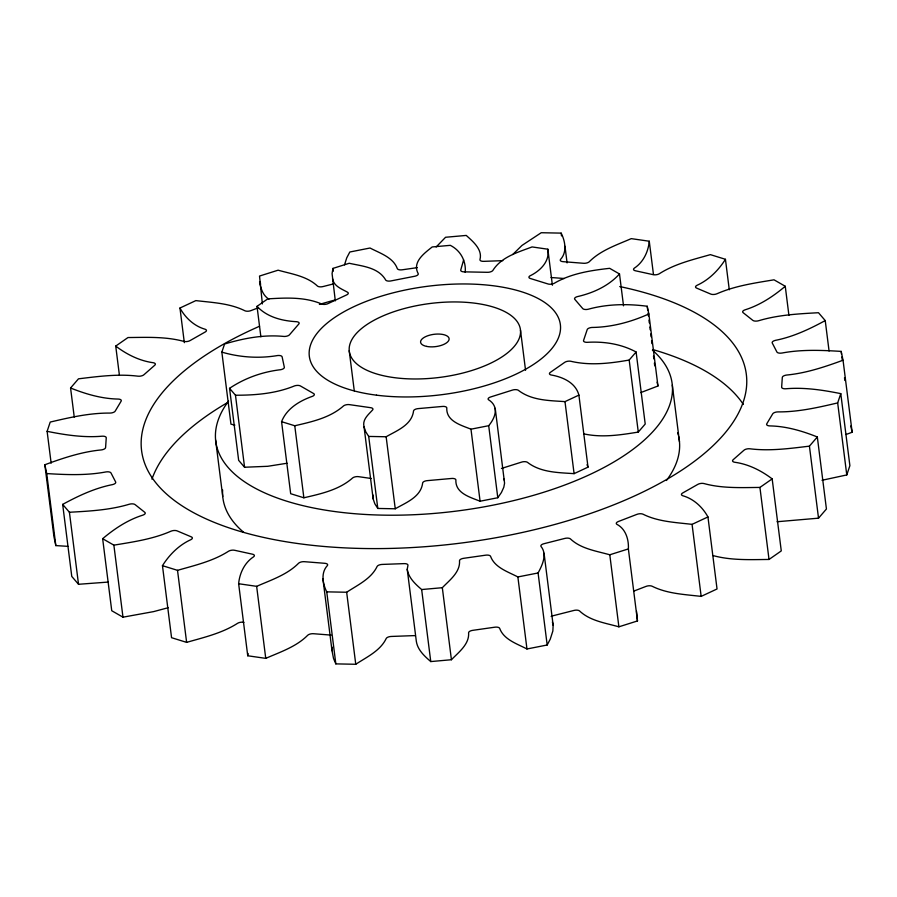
<?xml version="1.0" encoding="UTF-8"?>
<svg xmlns="http://www.w3.org/2000/svg" width="897" height="897" viewBox="0 0 897 897"><rect width="100%" height="100%" fill="white"/><g stroke="black" fill="none" stroke-linecap="round" stroke-linejoin="round"><path stroke-width="1.35" d="M512.714 254.535L521.964 245.442L541.239 232.727L561.163 233.119C565.2 241.158 567.252 252.225 560.502 259.446A4.519 1.951 -7.2 0 0 563.193 261.677L583.353 263.27A4.519 1.951 -7.2 0 0 589.318 261.711C600.721 250.229 616.721 244.982 631.253 238.636L649.26 241.226C648.329 251.754 643.295 262.305 634.269 268.192A4.519 1.951 -7.2 0 0 635.502 270.793L653.083 274.65A4.519 1.951 -7.2 0 0 659.396 273.708C674.791 263.83 692.989 259.614 710.379 254.636L725.438 259.3C718.508 270.277 708.91 279.931 696.969 285.336A4.519 1.951 -7.2 0 0 696.689 288.139L710.659 294.037A4.519 1.951 -7.2 0 0 716.95 293.768C734.979 285.829 754.725 283.015 774.021 279.819L785.256 286.266C773.326 296.335 759.983 305.182 744.97 309.857A4.519 1.951 -7.2 0 0 743.176 312.705L752.74 320.307A4.519 1.951 -7.2 0 0 758.638 320.734C778.002 314.903 798.397 313.815 818.479 312.717L825.229 320.577C809.554 329.121 793.105 336.857 775.479 340.344A4.519 1.951 -7.2 0 0 772.283 343.069L776.869 351.938A4.519 1.951 -7.2 0 0 782.038 353.026C801.514 349.348 821.495 350.189 841.173 351.4L843.045 360.224C824.825 366.895 806.145 373.174 786.725 375.036A4.519 1.951 -7.2 0 0 782.307 377.48L781.657 387.089A4.519 1.951 -7.2 0 0 785.783 388.771C804.228 387.179 822.74 390.004 840.781 393.637L837.675 402.91C818.12 407.496 798.24 412.059 778.035 411.891A4.519 1.951 -7.2 0 0 772.665 413.921L766.812 423.72A4.519 1.951 -7.2 0 0 769.671 425.907C786.12 426.187 802.153 430.908 817.324 436.974L809.419 446.145C789.741 448.522 769.738 451.258 749.937 448.792A4.519 1.951 -7.2 0 0 743.916 450.272L733.197 459.69A4.519 1.951 -7.2 0 0 734.632 462.247C748.401 464.108 761.194 470.555 772.171 478.886L759.927 487.43C741.303 487.587 722.197 488.54 704.067 483.573A4.519 1.951 -7.2 0 0 697.743 484.425L682.785 492.924A4.519 1.951 -7.2 0 0 682.684 495.705C693.65 498.81 702.553 507.085 707.946 516.941L692.069 524.364C675.587 522.413 658.174 521.751 643.071 514.228A4.519 1.951 -7.2 0 0 636.814 514.407L618.482 521.471A4.519 1.951 -7.2 0 0 616.878 524.319C625.714 528.882 628.909 539.579 628.371 548.919L609.792 554.783C596.359 550.993 581.021 548.874 570.492 538.962A4.519 1.951 -7.2 0 0 564.673 538.458L544.042 543.694A4.519 1.951 -7.2 0 0 541.014 546.441C547.518 554.301 542.248 565.256 538.088 572.97L547.181 644.999L526.965 648.98C517.154 643.822 503.822 639.696 499.674 628.382A4.519 1.951 -7.2 0 0 494.617 627.227L472.887 630.322A4.519 1.951 -7.2 0 0 468.604 632.811C469.49 644.237 458.558 652.287 451.426 659.732L430.762 661.571C424.505 656.178 417.587 649.888 416.331 641.31L407.227 569.281L407.944 565.379A4.519 1.951 -7.2 0 0 403.953 563.63L382.38 564.415A4.519 1.951 -7.2 0 0 377.099 566.489C371.201 578.845 357.578 585.035 346.657 592.244L326.743 591.852C322.696 583.812 320.655 572.746 327.405 565.525A4.519 1.951 -7.2 0 0 324.703 563.294L304.543 561.701A4.519 1.951 -7.2 0 0 298.578 563.26C287.175 574.742 271.174 579.989 256.643 586.335L238.636 583.734C239.577 573.217 244.601 562.666 253.638 556.779A4.519 1.951 -7.2 0 0 252.393 554.178L234.812 550.321A4.519 1.951 -7.2 0 0 228.5 551.263C213.105 561.141 194.918 565.357 177.516 570.335L162.458 565.671C169.387 554.694 178.985 545.04 190.926 539.635A4.519 1.951 -7.2 0 0 191.218 536.832L177.236 530.934A4.519 1.951 -7.2 0 0 170.957 531.203C152.927 539.142 133.171 541.956 113.874 545.152L102.65 538.705C114.569 528.636 127.923 519.789 142.926 515.113A4.519 1.951 -7.2 0 0 144.72 512.265L135.155 504.663A4.519 1.951 -7.2 0 0 129.269 504.237C109.894 510.068 89.498 511.155 69.417 512.254L62.667 504.394C78.353 495.85 94.802 488.114 112.417 484.627A4.519 1.951 -7.2 0 0 115.612 481.891L111.026 473.033A4.519 1.951 -7.2 0 0 105.868 471.945C86.392 475.623 66.4 474.782 46.722 473.571L44.85 464.747C63.082 458.075 81.75 451.785 101.182 449.935A4.519 1.951 -7.2 0 0 105.599 447.491L106.25 437.882A4.519 1.951 -7.2 0 0 102.112 436.2C83.668 437.792 65.167 434.967 47.115 431.334L50.221 422.061C69.787 417.475 89.655 412.912 109.86 413.08A4.519 1.951 -7.2 0 0 115.242 411.05L121.095 401.251A4.519 1.951 -7.2 0 0 118.225 399.064C101.776 398.784 85.742 394.063 70.571 387.997L78.476 378.826C98.154 376.448 118.157 373.713 137.959 376.179A4.519 1.951 -7.2 0 0 143.98 374.699L154.699 365.281A4.519 1.951 -7.2 0 0 153.275 362.724C139.495 360.863 126.701 354.416 115.724 346.085L127.979 337.541C146.592 337.384 165.71 336.431 183.84 341.398A4.519 1.951 -7.2 0 0 190.164 340.535L205.121 332.047A4.519 1.951 -7.2 0 0 205.211 329.266C194.257 326.16 185.354 317.886 179.961 308.03L195.838 300.607C212.32 302.558 229.733 303.22 244.836 310.743A4.519 1.951 -7.2 0 0 251.093 310.564L258.426 307.738M544.053 553.236L553.146 625.265L552.855 630.995L550.253 639.157L547.181 644.999M415.221 635.805A4.519 1.951 -7.2 0 0 413.046 635.659L391.473 636.444A4.519 1.951 -7.2 0 0 386.203 638.518C380.306 650.874 366.682 657.064 355.761 664.273L335.837 663.881L333.538 658.51L332.013 650.729L332.305 647.275M331.116 635.11L313.647 633.731A4.519 1.951 -7.2 0 0 307.682 635.289C296.279 646.771 280.279 652.018 265.747 658.364L247.74 655.774L248.065 653.465M465.218 272.374C466.216 260.904 460.553 250.487 450.305 245.341L432.197 246.955C424.371 253.234 411.846 262.159 418.26 273.776A4.519 1.951 -7.2 0 1 414.268 276.343L391.44 280.828A4.519 1.951 -7.2 0 1 385.777 280.156C378.422 267.25 362.164 266.185 349.225 263.27L332.944 268.405L332.081 273.619L335.31 300.854M344.515 264.839L346.747 257.843L349.819 252.001L370.035 248.02C379.846 253.178 393.178 257.304 397.326 268.618A4.519 1.951 -7.2 0 0 402.383 269.773L417.318 267.642M234.868 425.133L230.955 424.158L221.851 352.129L224.575 344.011C243.838 338.247 263.942 334.413 284.136 336.465A4.519 1.951 -7.2 0 0 289.697 334.559L298.634 324.198A4.519 1.951 -7.2 0 0 296.84 321.72C282.42 320.969 267.239 317.291 257.024 306.359L267.755 298.869C285.93 297.804 304.913 296.716 322.034 304.15A4.519 1.951 -7.2 0 0 328.369 303.455L346.309 295.068A4.519 1.951 -7.2 0 0 347.543 292.22C341.656 288.924 333.863 286.3 332.507 278.698M821.988 480.276L846.779 474.939L849.885 465.666L840.781 393.637M371.223 478.493L359.024 476.733A4.519 1.951 -7.2 0 0 352.768 477.832C339.189 489.897 321.025 493.798 303.87 497.79L290.673 493.709L281.568 421.68C286.76 408.337 299.845 400.757 312.694 396.216A4.519 1.951 -7.2 0 0 313.356 393.391L300.674 386.102A4.519 1.951 -7.2 0 0 294.642 385.856C275.895 393.559 255.533 395.274 235.474 395.218L229.554 388.323C244.836 378.063 262.485 371.807 280.761 369.687A4.519 1.951 -7.2 0 0 284.282 367.019L282.163 357.051A4.519 1.951 -7.2 0 0 277.745 355.515C259.11 358.665 239.97 357.41 221.851 352.129M281.568 421.68L294.765 425.761C311.921 421.769 330.085 417.867 343.663 405.803A4.519 1.951 -7.2 0 1 349.92 404.704L370.27 407.63A4.519 1.951 -7.2 0 1 372.603 409.974C368.297 414.672 362.13 419.639 364.047 426.86L373.141 498.889L374.834 503.789L377.805 508.453L395.252 508.79C405.982 502.589 421.085 497.039 422.678 482.799A4.519 1.951 -7.2 0 1 427.723 480.601L451.068 478.516A4.519 1.951 -7.2 0 1 455.878 479.828C455.093 493.283 470.275 497.241 480.086 501.221L497.79 497.734L488.697 425.705C495.48 417.565 499.405 406.476 488.36 399.636A4.519 1.951 -7.2 0 1 491.04 396.844L512.041 390.217A4.519 1.951 -7.2 0 1 518.219 390.206C531.495 400.555 549.02 400.522 564.987 401.621L578.901 395.117C575.605 382.537 562.565 376.908 550.881 374.935A4.519 1.951 -7.2 0 1 550.59 372.199L564.426 362.545A4.519 1.951 -7.2 0 1 570.559 361.211C589.912 365.83 609.87 363.431 629.178 360.045L636.108 352.005C621.072 343.843 603.759 341.297 586.829 342.34A4.519 1.951 -7.2 0 1 583.622 340.277L587.131 329.816A4.519 1.951 -7.2 0 1 591.818 327.461C611.597 327.237 630.905 322.057 648.856 313.972L647.208 306.247C627.463 303.691 607.247 303.926 587.95 309.319A4.519 1.951 -7.2 0 1 582.579 308.4L574.955 299.52A4.519 1.951 -7.2 0 1 577.107 296.683C592.962 293.095 608.39 286.154 619.502 273.977L609.657 268.326C590.506 270.479 570.896 273.462 554.01 283.43A4.519 1.951 -7.2 0 1 547.686 283.867L530.676 278.597A4.519 1.951 -7.2 0 1 529.813 275.94C539.983 271.085 550.04 261.554 547.843 249.209L532.067 246.933C517.838 252.337 501.345 256.834 492.767 270.591A4.519 1.951 -7.2 0 1 486.948 272.296L464.444 271.858A4.519 1.951 -7.2 0 1 460.755 269.975L463.637 259.906M497.79 497.734L501.434 492.475L503.811 487.217L504.574 483.169L495.222 408.314M436.155 246.989L445.574 237.268L466.238 235.429C472.91 241.461 482.698 249.478 479.962 259.581A4.519 1.951 -7.2 0 0 483.954 261.341L502.825 260.657M583.712 433.845C601.752 437.871 620.32 435.023 638.283 432.074L645.212 424.034L636.108 352.005M777.037 521.74L818.524 518.174L826.429 509.003L817.324 436.974M407.227 569.281C408.494 577.859 415.412 584.149 421.657 589.542L442.322 587.703C449.453 580.258 460.396 572.208 459.511 560.782A4.519 1.951 -7.2 0 1 463.783 558.293L485.524 555.198A4.519 1.951 -7.2 0 1 490.569 556.353C494.729 567.666 508.05 571.793 517.872 576.939L538.088 572.97M713.16 555.602C731.29 560.569 750.408 559.616 769.021 559.459L781.276 550.915L772.171 478.886M364.047 426.86L365.729 431.76L368.701 436.424L386.147 436.761C396.889 430.56 411.981 425.01 413.573 410.77A4.519 1.951 -7.2 0 1 418.619 408.572L441.974 406.487A4.519 1.951 -7.2 0 1 446.784 407.799C445.988 421.254 461.17 425.212 470.981 429.181L488.697 425.705M501.457 468.458L521.146 462.247A4.519 1.951 -7.2 0 1 527.324 462.235C540.599 472.584 558.113 472.551 574.091 473.65L588.006 467.146L578.901 395.117M633.697 591.145L645.907 586.436A4.519 1.951 -7.2 0 1 652.164 586.257C667.267 593.78 684.68 594.442 701.162 596.393L717.039 588.97L707.946 516.941M648.856 313.972L657.949 386.002L640.716 392.617M845.949 434.518L852.15 432.253L843.045 360.224M168.277 607.695L153.679 611.597L122.979 617.181L111.744 610.734L102.65 538.705M551.162 616.452A4.519 1.951 -7.2 0 1 553.146 615.723L573.777 610.487A4.519 1.951 -7.2 0 1 579.597 610.992C590.114 620.903 605.464 623.023 618.885 626.812L637.475 620.948L636.534 611.384M162.458 565.671L171.562 637.7L186.621 642.364C204.011 637.386 222.209 633.17 237.604 623.292A4.519 1.951 -7.2 0 1 243.917 622.35M333.538 283.889L323.223 286.513A4.519 1.951 -7.2 0 1 317.403 286.008C306.886 276.097 291.536 273.977 278.115 270.188L259.525 276.052L262.373 303.904M287.04 463.244L267.755 466.294L244.567 467.247L238.658 460.352L229.554 388.323M108.358 582.063L78.521 584.283L71.771 576.423L62.667 504.394M44.85 464.747L53.955 536.776L55.827 545.6L68.004 546.351M268.909 299.183C262.911 295.55 260.646 288.285 259.569 281.736M587.019 464.713L588.006 467.146M503.71 478.718L504.327 480.344M552.395 621.946L553.146 625.265M850.804 425.952L852.15 432.253M657.131 382.144L657.949 386.002M841.173 351.4L841.521 354.169M841.868 356.939L842.227 359.708M844.503 377.715L844.851 380.485M837.675 402.91L846.779 474.939M825.229 320.577L829.075 351.052M809.419 446.145L818.524 518.174M785.256 286.266L788.923 315.363M759.927 487.43L769.021 559.459M725.438 259.3L729.283 289.776M692.069 524.364L701.162 596.393M672.302 385.037L679.455 441.627M649.26 241.226L653.465 274.471M647.208 306.247L647.735 310.407M648.083 313.176L648.43 315.946M648.957 320.094L649.305 322.875M649.832 327.024L650.19 329.793M650.706 333.953L651.065 336.723M651.581 340.882L651.94 343.652M653.509 356.109L653.857 358.89M654.384 363.038L654.732 365.808M619.502 273.977L623.527 305.832M629.178 360.045L638.283 432.074M628.371 548.919L637.475 620.948M609.792 554.783L618.885 626.812M564.987 246.271L567.083 262.899M561.163 233.119L561.511 235.889M547.843 249.209L552.395 285.224M564.987 401.621L574.091 473.65M520.484 330.163A86.258 37.27 -7.2 0 1 395.05 377.749A86.258 37.27 -7.2 0 1 389.029 313.457A86.258 37.27 -7.2 0 1 520.484 330.163L525.552 370.27M517.872 576.939L526.965 648.98M470.981 429.181L480.086 501.221M442.322 587.703L451.426 659.732M421.657 589.542L430.762 661.571M386.147 436.761L395.252 508.79M368.701 436.424L377.805 508.453M349.213 350.749L354.281 390.857M332.944 268.405L333.292 271.174M346.657 592.244L355.761 664.273M326.743 591.852L335.837 663.881M322.909 578.7L332.013 650.729M294.765 425.761L303.87 497.79M260.231 281.591L260.579 284.36M257.024 306.359L260.881 336.835M235.474 395.218L244.567 467.247M256.643 586.335L265.747 658.364M238.636 583.734L247.74 655.774M215.594 439.934L222.748 496.534M179.961 308.03L184.334 342.665M177.516 570.335L186.621 642.364M115.724 346.085L119.402 375.17M113.874 545.152L122.979 617.181M70.571 387.997L74.249 417.083M69.417 512.254L78.521 584.283M47.115 431.334L51.14 463.188M46.722 473.571L55.827 545.6M372.928 494.931L373.141 498.889M619.749 286.558A304.767 131.691 -7.2 0 1 671.954 476.352A304.767 131.691 -7.2 0 1 223.14 525.799A304.767 131.691 -7.2 0 1 259.536 326.25M319.388 304.442A304.767 131.691 -7.2 0 1 335.063 299.968M551.038 277.543A304.767 131.691 -7.2 0 1 564.168 278.53M652.411 350.133A230.013 99.388 -7.2 0 1 453.22 511.481A230.013 99.388 -7.2 0 1 228.589 401.071M151.952 479.166A304.767 131.691 -7.2 0 1 228.466 402.047M652.691 349.527A304.767 131.691 -7.2 0 1 743.344 404.435M678.659 436.491A230.013 99.388 -7.2 0 1 666.46 480.489M243.681 532.325A230.013 99.388 -7.2 0 1 222.624 489.997M677.65 432.69A230.013 99.388 -7.2 0 1 678.356 435.213M376.471 395.162A126.511 54.661 -7.2 0 0 560.446 325.353A126.511 54.661 -7.2 0 0 367.635 300.854A126.511 54.661 -7.2 0 0 376.471 395.162M426.624 346.41A14.374 6.212 -7.2 0 0 449.072 339.559A14.374 6.212 -7.2 0 0 428.856 335.4A14.374 6.212 -7.2 0 0 426.624 346.41"/></g></svg>
